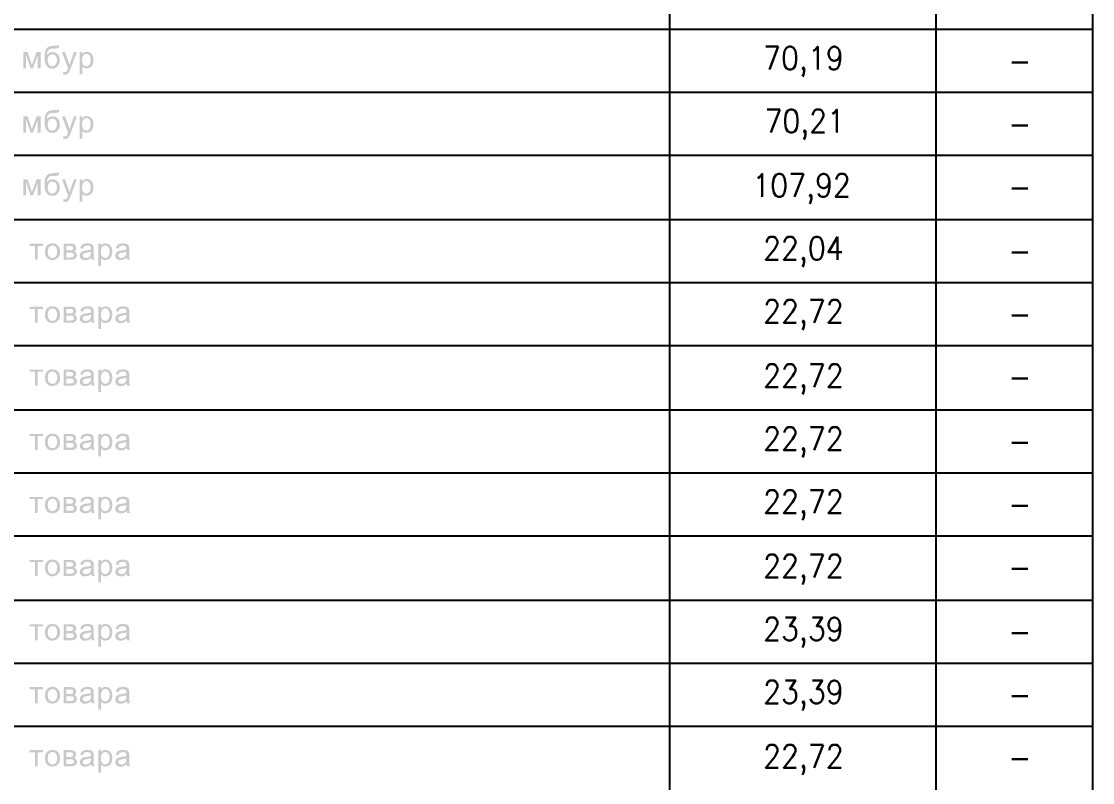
# Model space of a CAD drawing. Header units: millimetres. Extents: x 0 to 420, y 0 to 297.
# Drawn here: x 43.82 to 77.68, y 149.05 to 173.1 of the extents above; entities that cross this region are included whole.
import ezdxf

# ---------------------------------------------------------------- set-up
doc = ezdxf.new("R2010")
doc.units = ezdxf.units.MM
doc.layers.get('0').update_dxf_attribs({"linetype": 'CONTINUOUS'})
doc.styles.get("Standard").update_dxf_attribs({"font": 'STANDARD'})

msp = doc.modelspace()

# ---------------------------------------------------------------- hatches: boundary and pattern name
at = {"true_color": 0x0000fb}
h = msp.add_hatch(color=0, dxfattribs=at)
h.paths.add_polyline_path([(44.951553, 172.343079), (45.028172, 172.342528), (45.005021, 172.270319), (44.959821, 172.244411), (44.918755, 172.240208), (44.851232, 172.238899), (44.760763, 172.233594), (44.704608, 172.217953), (44.648384, 172.151256), (44.629092, 172.034398), (44.705711, 172.107159), (44.804929, 172.131412), (44.89712, 172.114049), (44.971948, 172.061959), (45.021557, 171.980517), (45.038094, 171.875097), (45.02955, 171.793242), (45.004469, 171.727923), (44.925646, 171.639177), (44.871489, 171.615613), (44.801622, 171.607758), (44.72018, 171.618093), (44.659409, 171.649099), (44.582238, 171.756035), (44.561912, 171.8454), (44.555229, 171.983135), (44.572248, 172.152703), (44.62358, 172.256538), (44.710809, 172.309386), (44.835246, 172.327094), (44.904699, 172.327645), (44.936119, 172.32985)], flags=0)
h.paths.add_polyline_path([(44.947143, 171.877302), (44.937635, 171.949925), (44.909109, 172.008491), (44.863565, 172.046939), (44.802725, 172.059754), (44.738577, 172.046181), (44.691379, 172.005735), (44.661889, 171.942414), (44.652243, 171.861317), (44.662992, 171.782424), (44.695238, 171.724615), (44.743538, 171.689407), (44.802173, 171.677762), (44.860533, 171.691405), (44.906904, 171.732332), (44.936946, 171.795929)], flags=0)
for points in [[(43.88435, 172.131412), (44.019398, 172.131412), (44.153895, 171.721859), (44.303274, 172.131412), (44.4284, 172.131412), (44.4284, 171.619333), (44.341308, 171.619333), (44.341308, 172.031642), (44.189723, 171.619333), (44.112002, 171.619333), (43.969237, 172.051486), (43.969237, 171.619333), (43.88435, 171.619333)], [(45.150798, 171.421998), (45.141427, 171.503578), (45.191036, 171.495861), (45.236787, 171.505783), (45.26545, 171.532241), (45.276268, 171.555255), (45.29246, 171.597285), (45.300177, 171.618231), (45.105598, 172.131412), (45.199304, 172.131412), (45.305689, 171.834859), (45.34262, 171.716347), (45.378449, 171.833205), (45.488141, 172.131412), (45.574682, 172.131412), (45.380103, 171.610514), (45.35206, 171.539338), (45.331045, 171.494207), (45.278128, 171.431369), (45.207021, 171.411525)], [(43.88435, 170.099412), (44.019398, 170.099412), (44.153895, 169.689859), (44.303274, 170.099412), (44.4284, 170.099412), (44.4284, 169.587333), (44.341308, 169.587333), (44.341308, 169.999642), (44.189723, 169.587333), (44.112002, 169.587333), (43.969237, 170.019486), (43.969237, 169.587333), (43.88435, 169.587333)], [(45.150798, 169.389998), (45.141427, 169.471578), (45.191036, 169.463861), (45.236787, 169.473783), (45.26545, 169.500241), (45.276268, 169.523255), (45.29246, 169.565285), (45.300177, 169.586231), (45.105598, 170.099412), (45.199304, 170.099412), (45.305689, 169.802859), (45.34262, 169.684347), (45.378449, 169.801205), (45.488141, 170.099412), (45.574682, 170.099412), (45.380103, 169.578514), (45.35206, 169.507338), (45.331045, 169.462207), (45.278128, 169.399369), (45.207021, 169.379525)], [(43.88435, 168.109746), (44.019398, 168.109746), (44.153895, 167.700193), (44.303274, 168.109746), (44.4284, 168.109746), (44.4284, 167.597667), (44.341308, 167.597667), (44.341308, 168.009976), (44.189723, 167.597667), (44.112002, 167.597667), (43.969237, 168.029819), (43.969237, 167.597667), (43.88435, 167.597667)], [(45.150798, 167.400332), (45.141427, 167.481911), (45.191036, 167.474194), (45.236787, 167.484116), (45.26545, 167.510575), (45.276268, 167.533588), (45.29246, 167.575618), (45.300177, 167.596564), (45.105598, 168.109746), (45.199304, 168.109746), (45.305689, 167.813192), (45.34262, 167.694681), (45.378449, 167.811538), (45.488141, 168.109746), (45.574682, 168.109746), (45.380103, 167.588847), (45.35206, 167.517672), (45.331045, 167.472541), (45.278128, 167.409702), (45.207021, 167.389859)], [(44.088073, 166.077746), (44.504241, 166.077746), (44.504241, 166.006088), (44.339428, 166.006088), (44.339428, 165.565667), (44.253438, 165.565667), (44.253438, 166.006088), (44.088073, 166.006088)], [(44.088073, 164.088079), (44.504241, 164.088079), (44.504241, 164.016421), (44.339428, 164.016421), (44.339428, 163.576), (44.253438, 163.576), (44.253438, 164.016421), (44.088073, 164.016421)], [(44.088073, 162.098412), (44.504241, 162.098412), (44.504241, 162.026754), (44.339428, 162.026754), (44.339428, 161.586333), (44.253438, 161.586333), (44.253438, 162.026754), (44.088073, 162.026754)], [(44.088073, 160.066412), (44.504241, 160.066412), (44.504241, 159.994754), (44.339428, 159.994754), (44.339428, 159.554333), (44.253438, 159.554333), (44.253438, 159.994754), (44.088073, 159.994754)], [(44.088073, 158.076746), (44.504241, 158.076746), (44.504241, 158.005088), (44.339428, 158.005088), (44.339428, 157.564667), (44.253438, 157.564667), (44.253438, 158.005088), (44.088073, 158.005088)], [(44.088073, 156.087079), (44.504241, 156.087079), (44.504241, 156.015421), (44.339428, 156.015421), (44.339428, 155.575), (44.253438, 155.575), (44.253438, 156.015421), (44.088073, 156.015421)], [(44.088073, 154.055079), (44.504241, 154.055079), (44.504241, 153.983421), (44.339428, 153.983421), (44.339428, 153.543), (44.253438, 153.543), (44.253438, 153.983421), (44.088073, 153.983421)], [(44.088073, 152.065412), (44.504241, 152.065412), (44.504241, 151.993754), (44.339428, 151.993754), (44.339428, 151.553333), (44.253438, 151.553333), (44.253438, 151.993754), (44.088073, 151.993754)], [(44.088073, 150.075746), (44.504241, 150.075746), (44.504241, 150.004088), (44.339428, 150.004088), (44.339428, 149.563667), (44.253438, 149.563667), (44.253438, 150.004088), (44.088073, 150.004088)]]:
    msp.add_hatch(color=0, dxfattribs=at).paths.add_polyline_path(points, flags=0)
h = msp.add_hatch(color=0, dxfattribs=at)
h.paths.add_polyline_path([(45.659439, 171.423101), (45.659439, 172.131412), (45.738814, 172.131412), (45.738814, 172.065266), (45.801652, 172.123144), (45.887091, 172.142988), (46.002846, 172.109364), (46.078362, 172.014003), (46.104269, 171.879507), (46.076157, 171.737845), (46.0415, 171.682172), (45.994026, 171.641382), (45.881027, 171.607758), (45.802755, 171.625948), (45.746531, 171.67225), (45.746531, 171.423101)], flags=0)
h.paths.add_polyline_path([(45.738262, 171.872341), (45.748184, 171.786283), (45.77795, 171.726269), (45.822116, 171.69106), (45.874964, 171.679416), (45.928707, 171.691474), (45.974183, 171.727923), (46.005188, 171.790348), (46.015524, 171.880058), (46.005326, 171.96529), (45.975285, 172.02613), (45.930981, 172.062855), (45.878822, 172.075188), (45.826664, 172.062097), (45.780706, 172.023374), (45.748736, 171.95964)], flags=0)
h = msp.add_hatch(color=0, dxfattribs=at)
h.paths.add_polyline_path([(44.951553, 170.311079), (45.028172, 170.310528), (45.005021, 170.238319), (44.959821, 170.212411), (44.918755, 170.208208), (44.851232, 170.206899), (44.760763, 170.201594), (44.704608, 170.185953), (44.648384, 170.119256), (44.629092, 170.002398), (44.705711, 170.075159), (44.804929, 170.099412), (44.89712, 170.082049), (44.971948, 170.029959), (45.021557, 169.948517), (45.038094, 169.843097), (45.02955, 169.761242), (45.004469, 169.695923), (44.925646, 169.607177), (44.871489, 169.583613), (44.801622, 169.575758), (44.72018, 169.586093), (44.659409, 169.617099), (44.582238, 169.724035), (44.561912, 169.8134), (44.555229, 169.951135), (44.572248, 170.120703), (44.62358, 170.224538), (44.710809, 170.277386), (44.835246, 170.295094), (44.904699, 170.295645), (44.936119, 170.29785)], flags=0)
h.paths.add_polyline_path([(44.947143, 169.845302), (44.937635, 169.917925), (44.909109, 169.976491), (44.863565, 170.014939), (44.802725, 170.027754), (44.738577, 170.014181), (44.691379, 169.973735), (44.661889, 169.910414), (44.652243, 169.829317), (44.662992, 169.750424), (44.695238, 169.692615), (44.743538, 169.657407), (44.802173, 169.645762), (44.860533, 169.659405), (44.906904, 169.700332), (44.936946, 169.763929)], flags=0)
h = msp.add_hatch(color=0, dxfattribs=at)
h.paths.add_polyline_path([(45.659439, 169.391101), (45.659439, 170.099412), (45.738814, 170.099412), (45.738814, 170.033266), (45.801652, 170.091144), (45.887091, 170.110988), (46.002846, 170.077364), (46.078362, 169.982003), (46.104269, 169.847507), (46.076157, 169.705845), (46.0415, 169.650172), (45.994026, 169.609382), (45.881027, 169.575758), (45.802755, 169.593948), (45.746531, 169.64025), (45.746531, 169.391101)], flags=0)
h.paths.add_polyline_path([(45.738262, 169.840341), (45.748184, 169.754283), (45.77795, 169.694269), (45.822116, 169.65906), (45.874964, 169.647416), (45.928707, 169.659474), (45.974183, 169.695923), (46.005188, 169.758348), (46.015524, 169.848058), (46.005326, 169.93329), (45.975285, 169.99413), (45.930981, 170.030855), (45.878822, 170.043188), (45.826664, 170.030097), (45.780706, 169.991374), (45.748736, 169.92764)], flags=0)
h = msp.add_hatch(color=0, dxfattribs=at)
h.paths.add_polyline_path([(44.951553, 168.321412), (45.028172, 168.320861), (45.005021, 168.248652), (44.959821, 168.222745), (44.918755, 168.218542), (44.851232, 168.217233), (44.760763, 168.211927), (44.704608, 168.196286), (44.648384, 168.129589), (44.629092, 168.012732), (44.705711, 168.085492), (44.804929, 168.109746), (44.89712, 168.092382), (44.971948, 168.040293), (45.021557, 167.95885), (45.038094, 167.853431), (45.02955, 167.771575), (45.004469, 167.706256), (44.925646, 167.61751), (44.871489, 167.593946), (44.801622, 167.586091), (44.72018, 167.596426), (44.659409, 167.627432), (44.582238, 167.734368), (44.561912, 167.823734), (44.555229, 167.961469), (44.572248, 168.131036), (44.62358, 168.234872), (44.710809, 168.287719), (44.835246, 168.305427), (44.904699, 168.305978), (44.936119, 168.308183)], flags=0)
h.paths.add_polyline_path([(44.947143, 167.855635), (44.937635, 167.928258), (44.909109, 167.986825), (44.863565, 168.025272), (44.802725, 168.038088), (44.738577, 168.024514), (44.691379, 167.984069), (44.661889, 167.920748), (44.652243, 167.83965), (44.662992, 167.760757), (44.695238, 167.702949), (44.743538, 167.66774), (44.802173, 167.656095), (44.860533, 167.669738), (44.906904, 167.710666), (44.936946, 167.774262)], flags=0)
h = msp.add_hatch(color=0, dxfattribs=at)
h.paths.add_polyline_path([(45.659439, 167.401434), (45.659439, 168.109746), (45.738814, 168.109746), (45.738814, 168.0436), (45.801652, 168.101477), (45.887091, 168.121321), (46.002846, 168.087697), (46.078362, 167.992337), (46.104269, 167.85784), (46.076157, 167.716178), (46.0415, 167.660505), (45.994026, 167.619715), (45.881027, 167.586091), (45.802755, 167.604281), (45.746531, 167.650583), (45.746531, 167.401434)], flags=0)
h.paths.add_polyline_path([(45.738262, 167.850674), (45.748184, 167.764616), (45.77795, 167.704602), (45.822116, 167.669394), (45.874964, 167.657749), (45.928707, 167.669807), (45.974183, 167.706256), (46.005188, 167.768681), (46.015524, 167.858391), (46.005326, 167.943623), (45.975285, 168.004464), (45.930981, 168.041188), (45.878822, 168.053522), (45.826664, 168.04043), (45.780706, 168.001707), (45.748736, 167.937973)], flags=0)
h = msp.add_hatch(color=0, dxfattribs=at)
h.paths.add_polyline_path([(44.565337, 165.821982), (44.584905, 165.945661), (44.644161, 166.032546), (44.717404, 166.07499), (44.805116, 166.089321), (44.901096, 166.071958), (44.977646, 166.019868), (45.028013, 165.93753), (45.044894, 165.829148), (45.037453, 165.740402), (45.015129, 165.673154), (44.929139, 165.58551), (44.805116, 165.554091), (44.707964, 165.571179), (44.631483, 165.622993), (44.581874, 165.706984)], flags=0)
h.paths.add_polyline_path([(44.654083, 165.821982), (44.664831, 165.73551), (44.697078, 165.674256), (44.745516, 165.637807), (44.805116, 165.625749), (44.864234, 165.637876), (44.912603, 165.674807), (44.944849, 165.73675), (44.955597, 165.824738), (44.944849, 165.907834), (44.912603, 165.968605), (44.864234, 166.00533), (44.805116, 166.017663), (44.745516, 166.00533), (44.697078, 165.968605), (44.664831, 165.907489)], flags=0)
h = msp.add_hatch(color=0, dxfattribs=at)
h.paths.add_polyline_path([(45.159177, 166.077746), (45.359268, 166.077746), (45.423416, 166.074576), (45.46896, 166.065619), (45.530696, 166.020419), (45.556603, 165.942147), (45.541169, 165.877655), (45.49597, 165.832455), (45.555501, 165.787255), (45.579754, 165.708983), (45.564114, 165.645455), (45.527389, 165.600944), (45.469511, 165.574417), (45.390136, 165.565667), (45.159177, 165.565667)], flags=0)
h.paths.add_polyline_path([(45.246269, 165.86222), (45.338873, 165.86222), (45.41439, 165.867733), (45.451872, 165.891435), (45.468409, 165.933878), (45.439746, 165.990102), (45.400816, 166.002022), (45.341629, 166.006088), (45.246269, 166.006088)], flags=0)
h.paths.add_polyline_path([(45.246269, 165.637325), (45.360371, 165.637325), (45.422451, 165.641528), (45.461794, 165.654412), (45.490457, 165.713392), (45.474472, 165.758592), (45.433131, 165.785602), (45.351, 165.791114), (45.246269, 165.791114)], flags=0)
h = msp.add_hatch(color=0, dxfattribs=at)
h.paths.add_polyline_path([(46.029293, 165.629056), (45.936137, 165.570628), (45.840226, 165.554091), (45.765536, 165.564426), (45.71069, 165.595432), (45.676722, 165.642286), (45.665491, 165.700714), (45.682578, 165.769065), (45.727227, 165.819226), (45.790065, 165.847889), (45.867235, 165.861118), (45.958048, 165.874347), (46.021576, 165.890884), (46.022127, 165.913484), (46.015995, 165.958614), (45.997873, 165.988449), (45.956119, 166.010291), (45.898655, 166.017663), (45.808255, 165.996166), (45.765261, 165.920098), (45.680373, 165.931674), (45.718407, 166.019868), (45.795026, 166.071131), (45.911333, 166.089321), (46.017717, 166.073887), (46.078351, 166.034751), (46.10536, 165.976322), (46.10977, 165.895845), (46.10977, 165.780089), (46.111079, 165.681353), (46.115282, 165.626852), (46.137331, 165.565667), (46.04638, 165.565667)], flags=0)
h.paths.add_polyline_path([(46.021576, 165.822533), (45.962527, 165.804618), (45.879913, 165.790011), (45.804397, 165.772372), (45.770222, 165.74426), (45.758095, 165.702919), (45.784002, 165.645042), (45.861172, 165.621891), (45.950469, 165.643939), (46.007795, 165.704022), (46.021576, 165.791114)], flags=0)
h = msp.add_hatch(color=0, dxfattribs=at)
h.paths.add_polyline_path([(46.256023, 165.369434), (46.256023, 166.077746), (46.335398, 166.077746), (46.335398, 166.0116), (46.398237, 166.069477), (46.483675, 166.089321), (46.599431, 166.055697), (46.674947, 165.960337), (46.700854, 165.82584), (46.672742, 165.684178), (46.638085, 165.628505), (46.590611, 165.587715), (46.477612, 165.554091), (46.399339, 165.572281), (46.343115, 165.618583), (46.343115, 165.369434)], flags=0)
h.paths.add_polyline_path([(46.334847, 165.818674), (46.344769, 165.732616), (46.374535, 165.672602), (46.418701, 165.637394), (46.471549, 165.625749), (46.525292, 165.637807), (46.570767, 165.674256), (46.601773, 165.736681), (46.612108, 165.826391), (46.601911, 165.911623), (46.57187, 165.972464), (46.527566, 166.009188), (46.475407, 166.021522), (46.423248, 166.00843), (46.377291, 165.969707), (46.34532, 165.905973)], flags=0)
h = msp.add_hatch(color=0, dxfattribs=at)
h.paths.add_polyline_path([(47.151929, 165.629056), (47.058774, 165.570628), (46.962863, 165.554091), (46.888173, 165.564426), (46.833327, 165.595432), (46.799358, 165.642286), (46.788127, 165.700714), (46.805215, 165.769065), (46.849863, 165.819226), (46.912702, 165.847889), (46.989872, 165.861118), (47.080685, 165.874347), (47.144212, 165.890884), (47.144764, 165.913484), (47.138631, 165.958614), (47.12051, 165.988449), (47.078756, 166.010291), (47.021291, 166.017663), (46.930892, 165.996166), (46.887897, 165.920098), (46.80301, 165.931674), (46.841044, 166.019868), (46.917663, 166.071131), (47.033969, 166.089321), (47.140354, 166.073887), (47.200988, 166.034751), (47.227997, 165.976322), (47.232407, 165.895845), (47.232407, 165.780089), (47.233716, 165.681353), (47.237919, 165.626852), (47.259968, 165.565667), (47.169017, 165.565667)], flags=0)
h.paths.add_polyline_path([(47.144212, 165.822533), (47.085163, 165.804618), (47.00255, 165.790011), (46.927034, 165.772372), (46.892858, 165.74426), (46.880731, 165.702919), (46.906639, 165.645042), (46.983809, 165.621891), (47.073106, 165.643939), (47.130432, 165.704022), (47.144212, 165.791114)], flags=0)
h = msp.add_hatch(color=0, dxfattribs=at)
h.paths.add_polyline_path([(44.565337, 163.832315), (44.584905, 163.955994), (44.644161, 164.042879), (44.717404, 164.085323), (44.805116, 164.099655), (44.901096, 164.082291), (44.977646, 164.030201), (45.028013, 163.947864), (45.044894, 163.839481), (45.037453, 163.750735), (45.015129, 163.683487), (44.929139, 163.595844), (44.805116, 163.564424), (44.707964, 163.581512), (44.631483, 163.633326), (44.581874, 163.717318)], flags=0)
h.paths.add_polyline_path([(44.654083, 163.832315), (44.664831, 163.745843), (44.697078, 163.684589), (44.745516, 163.64814), (44.805116, 163.636082), (44.864234, 163.648209), (44.912603, 163.685141), (44.944849, 163.747083), (44.955597, 163.835071), (44.944849, 163.918167), (44.912603, 163.978938), (44.864234, 164.015663), (44.805116, 164.027997), (44.745516, 164.015663), (44.697078, 163.978938), (44.664831, 163.917822)], flags=0)
h = msp.add_hatch(color=0, dxfattribs=at)
h.paths.add_polyline_path([(45.159177, 164.088079), (45.359268, 164.088079), (45.423416, 164.08491), (45.46896, 164.075952), (45.530696, 164.030753), (45.556603, 163.95248), (45.541169, 163.887988), (45.49597, 163.842788), (45.555501, 163.797589), (45.579754, 163.719316), (45.564114, 163.655788), (45.527389, 163.611278), (45.469511, 163.584751), (45.390136, 163.576), (45.159177, 163.576)], flags=0)
h.paths.add_polyline_path([(45.246269, 163.872554), (45.338873, 163.872554), (45.41439, 163.878066), (45.451872, 163.901768), (45.468409, 163.944212), (45.439746, 164.000436), (45.400816, 164.012356), (45.341629, 164.016421), (45.246269, 164.016421)], flags=0)
h.paths.add_polyline_path([(45.246269, 163.647658), (45.360371, 163.647658), (45.422451, 163.651861), (45.461794, 163.664746), (45.490457, 163.723726), (45.474472, 163.768925), (45.433131, 163.795935), (45.351, 163.801447), (45.246269, 163.801447)], flags=0)
h = msp.add_hatch(color=0, dxfattribs=at)
h.paths.add_polyline_path([(46.029293, 163.63939), (45.936137, 163.580961), (45.840226, 163.564424), (45.765536, 163.57476), (45.71069, 163.605766), (45.676722, 163.652619), (45.665491, 163.711048), (45.682578, 163.779398), (45.727227, 163.829559), (45.790065, 163.858222), (45.867235, 163.871451), (45.958048, 163.884681), (46.021576, 163.901217), (46.022127, 163.923817), (46.015995, 163.968948), (45.997873, 163.998782), (45.956119, 164.020624), (45.898655, 164.027997), (45.808255, 164.006499), (45.765261, 163.930431), (45.680373, 163.942007), (45.718407, 164.030201), (45.795026, 164.081464), (45.911333, 164.099655), (46.017717, 164.08422), (46.078351, 164.045084), (46.10536, 163.986655), (46.10977, 163.906178), (46.10977, 163.790423), (46.111079, 163.691686), (46.115282, 163.637185), (46.137331, 163.576), (46.04638, 163.576)], flags=0)
h.paths.add_polyline_path([(46.021576, 163.832866), (45.962527, 163.814952), (45.879913, 163.800345), (45.804397, 163.782706), (45.770222, 163.754594), (45.758095, 163.713253), (45.784002, 163.655375), (45.861172, 163.632224), (45.950469, 163.654273), (46.007795, 163.714355), (46.021576, 163.801447)], flags=0)
h = msp.add_hatch(color=0, dxfattribs=at)
h.paths.add_polyline_path([(46.256023, 163.379767), (46.256023, 164.088079), (46.335398, 164.088079), (46.335398, 164.021933), (46.398237, 164.079811), (46.483675, 164.099655), (46.599431, 164.06603), (46.674947, 163.97067), (46.700854, 163.836174), (46.672742, 163.694511), (46.638085, 163.638839), (46.590611, 163.598049), (46.477612, 163.564424), (46.399339, 163.582615), (46.343115, 163.628917), (46.343115, 163.379767)], flags=0)
h.paths.add_polyline_path([(46.334847, 163.829008), (46.344769, 163.742949), (46.374535, 163.682936), (46.418701, 163.647727), (46.471549, 163.636082), (46.525292, 163.64814), (46.570767, 163.684589), (46.601773, 163.747015), (46.612108, 163.836725), (46.601911, 163.921956), (46.57187, 163.982797), (46.527566, 164.019522), (46.475407, 164.031855), (46.423248, 164.018764), (46.377291, 163.980041), (46.34532, 163.916307)], flags=0)
h = msp.add_hatch(color=0, dxfattribs=at)
h.paths.add_polyline_path([(47.151929, 163.63939), (47.058774, 163.580961), (46.962863, 163.564424), (46.888173, 163.57476), (46.833327, 163.605766), (46.799358, 163.652619), (46.788127, 163.711048), (46.805215, 163.779398), (46.849863, 163.829559), (46.912702, 163.858222), (46.989872, 163.871451), (47.080685, 163.884681), (47.144212, 163.901217), (47.144764, 163.923817), (47.138631, 163.968948), (47.12051, 163.998782), (47.078756, 164.020624), (47.021291, 164.027997), (46.930892, 164.006499), (46.887897, 163.930431), (46.80301, 163.942007), (46.841044, 164.030201), (46.917663, 164.081464), (47.033969, 164.099655), (47.140354, 164.08422), (47.200988, 164.045084), (47.227997, 163.986655), (47.232407, 163.906178), (47.232407, 163.790423), (47.233716, 163.691686), (47.237919, 163.637185), (47.259968, 163.576), (47.169017, 163.576)], flags=0)
h.paths.add_polyline_path([(47.144212, 163.832866), (47.085163, 163.814952), (47.00255, 163.800345), (46.927034, 163.782706), (46.892858, 163.754594), (46.880731, 163.713253), (46.906639, 163.655375), (46.983809, 163.632224), (47.073106, 163.654273), (47.130432, 163.714355), (47.144212, 163.801447)], flags=0)
h = msp.add_hatch(color=0, dxfattribs=at)
h.paths.add_polyline_path([(44.565337, 161.842648), (44.584905, 161.966327), (44.644161, 162.053213), (44.717404, 162.095656), (44.805116, 162.109988), (44.901096, 162.092625), (44.977646, 162.040535), (45.028013, 161.958197), (45.044894, 161.849814), (45.037453, 161.761069), (45.015129, 161.69382), (44.929139, 161.606177), (44.805116, 161.574758), (44.707964, 161.591845), (44.631483, 161.64366), (44.581874, 161.727651)], flags=0)
h.paths.add_polyline_path([(44.654083, 161.842648), (44.664831, 161.756177), (44.697078, 161.694923), (44.745516, 161.658474), (44.805116, 161.646416), (44.864234, 161.658543), (44.912603, 161.695474), (44.944849, 161.757417), (44.955597, 161.845405), (44.944849, 161.9285), (44.912603, 161.989272), (44.864234, 162.025996), (44.805116, 162.03833), (44.745516, 162.025996), (44.697078, 161.989272), (44.664831, 161.928156)], flags=0)
h = msp.add_hatch(color=0, dxfattribs=at)
h.paths.add_polyline_path([(45.159177, 162.098412), (45.359268, 162.098412), (45.423416, 162.095243), (45.46896, 162.086286), (45.530696, 162.041086), (45.556603, 161.962813), (45.541169, 161.898321), (45.49597, 161.853122), (45.555501, 161.807922), (45.579754, 161.729649), (45.564114, 161.666122), (45.527389, 161.621611), (45.469511, 161.595084), (45.390136, 161.586333), (45.159177, 161.586333)], flags=0)
h.paths.add_polyline_path([(45.246269, 161.882887), (45.338873, 161.882887), (45.41439, 161.888399), (45.451872, 161.912102), (45.468409, 161.954545), (45.439746, 162.010769), (45.400816, 162.022689), (45.341629, 162.026754), (45.246269, 162.026754)], flags=0)
h.paths.add_polyline_path([(45.246269, 161.657991), (45.360371, 161.657991), (45.422451, 161.662194), (45.461794, 161.675079), (45.490457, 161.734059), (45.474472, 161.779259), (45.433131, 161.806268), (45.351, 161.81178), (45.246269, 161.81178)], flags=0)
h = msp.add_hatch(color=0, dxfattribs=at)
h.paths.add_polyline_path([(46.029293, 161.649723), (45.936137, 161.591294), (45.840226, 161.574758), (45.765536, 161.585093), (45.71069, 161.616099), (45.676722, 161.662952), (45.665491, 161.721381), (45.682578, 161.789732), (45.727227, 161.839892), (45.790065, 161.868556), (45.867235, 161.881785), (45.958048, 161.895014), (46.021576, 161.91155), (46.022127, 161.93415), (46.015995, 161.979281), (45.997873, 162.009115), (45.956119, 162.030957), (45.898655, 162.03833), (45.808255, 162.016832), (45.765261, 161.940765), (45.680373, 161.95234), (45.718407, 162.040535), (45.795026, 162.091798), (45.911333, 162.109988), (46.017717, 162.094554), (46.078351, 162.055418), (46.10536, 161.996989), (46.10977, 161.916511), (46.10977, 161.800756), (46.111079, 161.70202), (46.115282, 161.647518), (46.137331, 161.586333), (46.04638, 161.586333)], flags=0)
h.paths.add_polyline_path([(46.021576, 161.8432), (45.962527, 161.825285), (45.879913, 161.810678), (45.804397, 161.793039), (45.770222, 161.764927), (45.758095, 161.723586), (45.784002, 161.665708), (45.861172, 161.642557), (45.950469, 161.664606), (46.007795, 161.724688), (46.021576, 161.81178)], flags=0)
h = msp.add_hatch(color=0, dxfattribs=at)
h.paths.add_polyline_path([(46.256023, 161.390101), (46.256023, 162.098412), (46.335398, 162.098412), (46.335398, 162.032266), (46.398237, 162.090144), (46.483675, 162.109988), (46.599431, 162.076364), (46.674947, 161.981003), (46.700854, 161.846507), (46.672742, 161.704845), (46.638085, 161.649172), (46.590611, 161.608382), (46.477612, 161.574758), (46.399339, 161.592948), (46.343115, 161.63925), (46.343115, 161.390101)], flags=0)
h.paths.add_polyline_path([(46.334847, 161.839341), (46.344769, 161.753283), (46.374535, 161.693269), (46.418701, 161.65806), (46.471549, 161.646416), (46.525292, 161.658474), (46.570767, 161.694923), (46.601773, 161.757348), (46.612108, 161.847058), (46.601911, 161.93229), (46.57187, 161.99313), (46.527566, 162.029855), (46.475407, 162.042188), (46.423248, 162.029097), (46.377291, 161.990374), (46.34532, 161.92664)], flags=0)
h = msp.add_hatch(color=0, dxfattribs=at)
h.paths.add_polyline_path([(47.151929, 161.649723), (47.058774, 161.591294), (46.962863, 161.574758), (46.888173, 161.585093), (46.833327, 161.616099), (46.799358, 161.662952), (46.788127, 161.721381), (46.805215, 161.789732), (46.849863, 161.839892), (46.912702, 161.868556), (46.989872, 161.881785), (47.080685, 161.895014), (47.144212, 161.91155), (47.144764, 161.93415), (47.138631, 161.979281), (47.12051, 162.009115), (47.078756, 162.030957), (47.021291, 162.03833), (46.930892, 162.016832), (46.887897, 161.940765), (46.80301, 161.95234), (46.841044, 162.040535), (46.917663, 162.091798), (47.033969, 162.109988), (47.140354, 162.094554), (47.200988, 162.055418), (47.227997, 161.996989), (47.232407, 161.916511), (47.232407, 161.800756), (47.233716, 161.70202), (47.237919, 161.647518), (47.259968, 161.586333), (47.169017, 161.586333)], flags=0)
h.paths.add_polyline_path([(47.144212, 161.8432), (47.085163, 161.825285), (47.00255, 161.810678), (46.927034, 161.793039), (46.892858, 161.764927), (46.880731, 161.723586), (46.906639, 161.665708), (46.983809, 161.642557), (47.073106, 161.664606), (47.130432, 161.724688), (47.144212, 161.81178)], flags=0)
h = msp.add_hatch(color=0, dxfattribs=at)
h.paths.add_polyline_path([(44.565337, 159.810648), (44.584905, 159.934327), (44.644161, 160.021213), (44.717404, 160.063656), (44.805116, 160.077988), (44.901096, 160.060625), (44.977646, 160.008535), (45.028013, 159.926197), (45.044894, 159.817814), (45.037453, 159.729069), (45.015129, 159.66182), (44.929139, 159.574177), (44.805116, 159.542758), (44.707964, 159.559845), (44.631483, 159.61166), (44.581874, 159.695651)], flags=0)
h.paths.add_polyline_path([(44.654083, 159.810648), (44.664831, 159.724177), (44.697078, 159.662923), (44.745516, 159.626474), (44.805116, 159.614416), (44.864234, 159.626543), (44.912603, 159.663474), (44.944849, 159.725417), (44.955597, 159.813405), (44.944849, 159.8965), (44.912603, 159.957272), (44.864234, 159.993996), (44.805116, 160.00633), (44.745516, 159.993996), (44.697078, 159.957272), (44.664831, 159.896156)], flags=0)
h = msp.add_hatch(color=0, dxfattribs=at)
h.paths.add_polyline_path([(45.159177, 160.066412), (45.359268, 160.066412), (45.423416, 160.063243), (45.46896, 160.054286), (45.530696, 160.009086), (45.556603, 159.930813), (45.541169, 159.866321), (45.49597, 159.821122), (45.555501, 159.775922), (45.579754, 159.697649), (45.564114, 159.634122), (45.527389, 159.589611), (45.469511, 159.563084), (45.390136, 159.554333), (45.159177, 159.554333)], flags=0)
h.paths.add_polyline_path([(45.246269, 159.850887), (45.338873, 159.850887), (45.41439, 159.856399), (45.451872, 159.880102), (45.468409, 159.922545), (45.439746, 159.978769), (45.400816, 159.990689), (45.341629, 159.994754), (45.246269, 159.994754)], flags=0)
h.paths.add_polyline_path([(45.246269, 159.625991), (45.360371, 159.625991), (45.422451, 159.630194), (45.461794, 159.643079), (45.490457, 159.702059), (45.474472, 159.747259), (45.433131, 159.774268), (45.351, 159.77978), (45.246269, 159.77978)], flags=0)
h = msp.add_hatch(color=0, dxfattribs=at)
h.paths.add_polyline_path([(46.029293, 159.617723), (45.936137, 159.559294), (45.840226, 159.542758), (45.765536, 159.553093), (45.71069, 159.584099), (45.676722, 159.630952), (45.665491, 159.689381), (45.682578, 159.757732), (45.727227, 159.807892), (45.790065, 159.836556), (45.867235, 159.849785), (45.958048, 159.863014), (46.021576, 159.87955), (46.022127, 159.90215), (46.015995, 159.947281), (45.997873, 159.977115), (45.956119, 159.998957), (45.898655, 160.00633), (45.808255, 159.984832), (45.765261, 159.908765), (45.680373, 159.92034), (45.718407, 160.008535), (45.795026, 160.059798), (45.911333, 160.077988), (46.017717, 160.062554), (46.078351, 160.023418), (46.10536, 159.964989), (46.10977, 159.884511), (46.10977, 159.768756), (46.111079, 159.67002), (46.115282, 159.615518), (46.137331, 159.554333), (46.04638, 159.554333)], flags=0)
h.paths.add_polyline_path([(46.021576, 159.8112), (45.962527, 159.793285), (45.879913, 159.778678), (45.804397, 159.761039), (45.770222, 159.732927), (45.758095, 159.691586), (45.784002, 159.633708), (45.861172, 159.610557), (45.950469, 159.632606), (46.007795, 159.692688), (46.021576, 159.77978)], flags=0)
h = msp.add_hatch(color=0, dxfattribs=at)
h.paths.add_polyline_path([(46.256023, 159.358101), (46.256023, 160.066412), (46.335398, 160.066412), (46.335398, 160.000266), (46.398237, 160.058144), (46.483675, 160.077988), (46.599431, 160.044364), (46.674947, 159.949003), (46.700854, 159.814507), (46.672742, 159.672845), (46.638085, 159.617172), (46.590611, 159.576382), (46.477612, 159.542758), (46.399339, 159.560948), (46.343115, 159.60725), (46.343115, 159.358101)], flags=0)
h.paths.add_polyline_path([(46.334847, 159.807341), (46.344769, 159.721283), (46.374535, 159.661269), (46.418701, 159.62606), (46.471549, 159.614416), (46.525292, 159.626474), (46.570767, 159.662923), (46.601773, 159.725348), (46.612108, 159.815058), (46.601911, 159.90029), (46.57187, 159.96113), (46.527566, 159.997855), (46.475407, 160.010188), (46.423248, 159.997097), (46.377291, 159.958374), (46.34532, 159.89464)], flags=0)
h = msp.add_hatch(color=0, dxfattribs=at)
h.paths.add_polyline_path([(47.151929, 159.617723), (47.058774, 159.559294), (46.962863, 159.542758), (46.888173, 159.553093), (46.833327, 159.584099), (46.799358, 159.630952), (46.788127, 159.689381), (46.805215, 159.757732), (46.849863, 159.807892), (46.912702, 159.836556), (46.989872, 159.849785), (47.080685, 159.863014), (47.144212, 159.87955), (47.144764, 159.90215), (47.138631, 159.947281), (47.12051, 159.977115), (47.078756, 159.998957), (47.021291, 160.00633), (46.930892, 159.984832), (46.887897, 159.908765), (46.80301, 159.92034), (46.841044, 160.008535), (46.917663, 160.059798), (47.033969, 160.077988), (47.140354, 160.062554), (47.200988, 160.023418), (47.227997, 159.964989), (47.232407, 159.884511), (47.232407, 159.768756), (47.233716, 159.67002), (47.237919, 159.615518), (47.259968, 159.554333), (47.169017, 159.554333)], flags=0)
h.paths.add_polyline_path([(47.144212, 159.8112), (47.085163, 159.793285), (47.00255, 159.778678), (46.927034, 159.761039), (46.892858, 159.732927), (46.880731, 159.691586), (46.906639, 159.633708), (46.983809, 159.610557), (47.073106, 159.632606), (47.130432, 159.692688), (47.144212, 159.77978)], flags=0)
h = msp.add_hatch(color=0, dxfattribs=at)
h.paths.add_polyline_path([(44.565337, 157.820982), (44.584905, 157.944661), (44.644161, 158.031546), (44.717404, 158.07399), (44.805116, 158.088321), (44.901096, 158.070958), (44.977646, 158.018868), (45.028013, 157.93653), (45.044894, 157.828148), (45.037453, 157.739402), (45.015129, 157.672154), (44.929139, 157.58451), (44.805116, 157.553091), (44.707964, 157.570179), (44.631483, 157.621993), (44.581874, 157.705984)], flags=0)
h.paths.add_polyline_path([(44.654083, 157.820982), (44.664831, 157.73451), (44.697078, 157.673256), (44.745516, 157.636807), (44.805116, 157.624749), (44.864234, 157.636876), (44.912603, 157.673807), (44.944849, 157.73575), (44.955597, 157.823738), (44.944849, 157.906834), (44.912603, 157.967605), (44.864234, 158.00433), (44.805116, 158.016663), (44.745516, 158.00433), (44.697078, 157.967605), (44.664831, 157.906489)], flags=0)
h = msp.add_hatch(color=0, dxfattribs=at)
h.paths.add_polyline_path([(45.159177, 158.076746), (45.359268, 158.076746), (45.423416, 158.073576), (45.46896, 158.064619), (45.530696, 158.019419), (45.556603, 157.941147), (45.541169, 157.876655), (45.49597, 157.831455), (45.555501, 157.786255), (45.579754, 157.707983), (45.564114, 157.644455), (45.527389, 157.599944), (45.469511, 157.573417), (45.390136, 157.564667), (45.159177, 157.564667)], flags=0)
h.paths.add_polyline_path([(45.246269, 157.86122), (45.338873, 157.86122), (45.41439, 157.866733), (45.451872, 157.890435), (45.468409, 157.932878), (45.439746, 157.989102), (45.400816, 158.001022), (45.341629, 158.005088), (45.246269, 158.005088)], flags=0)
h.paths.add_polyline_path([(45.246269, 157.636325), (45.360371, 157.636325), (45.422451, 157.640528), (45.461794, 157.653412), (45.490457, 157.712392), (45.474472, 157.757592), (45.433131, 157.784602), (45.351, 157.790114), (45.246269, 157.790114)], flags=0)
h = msp.add_hatch(color=0, dxfattribs=at)
h.paths.add_polyline_path([(46.029293, 157.628056), (45.936137, 157.569628), (45.840226, 157.553091), (45.765536, 157.563426), (45.71069, 157.594432), (45.676722, 157.641286), (45.665491, 157.699714), (45.682578, 157.768065), (45.727227, 157.818226), (45.790065, 157.846889), (45.867235, 157.860118), (45.958048, 157.873347), (46.021576, 157.889884), (46.022127, 157.912484), (46.015995, 157.957614), (45.997873, 157.987449), (45.956119, 158.009291), (45.898655, 158.016663), (45.808255, 157.995166), (45.765261, 157.919098), (45.680373, 157.930674), (45.718407, 158.018868), (45.795026, 158.070131), (45.911333, 158.088321), (46.017717, 158.072887), (46.078351, 158.033751), (46.10536, 157.975322), (46.10977, 157.894845), (46.10977, 157.779089), (46.111079, 157.680353), (46.115282, 157.625852), (46.137331, 157.564667), (46.04638, 157.564667)], flags=0)
h.paths.add_polyline_path([(46.021576, 157.821533), (45.962527, 157.803618), (45.879913, 157.789011), (45.804397, 157.771372), (45.770222, 157.74326), (45.758095, 157.701919), (45.784002, 157.644042), (45.861172, 157.620891), (45.950469, 157.642939), (46.007795, 157.703022), (46.021576, 157.790114)], flags=0)
h = msp.add_hatch(color=0, dxfattribs=at)
h.paths.add_polyline_path([(46.256023, 157.368434), (46.256023, 158.076746), (46.335398, 158.076746), (46.335398, 158.0106), (46.398237, 158.068477), (46.483675, 158.088321), (46.599431, 158.054697), (46.674947, 157.959337), (46.700854, 157.82484), (46.672742, 157.683178), (46.638085, 157.627505), (46.590611, 157.586715), (46.477612, 157.553091), (46.399339, 157.571281), (46.343115, 157.617583), (46.343115, 157.368434)], flags=0)
h.paths.add_polyline_path([(46.334847, 157.817674), (46.344769, 157.731616), (46.374535, 157.671602), (46.418701, 157.636394), (46.471549, 157.624749), (46.525292, 157.636807), (46.570767, 157.673256), (46.601773, 157.735681), (46.612108, 157.825391), (46.601911, 157.910623), (46.57187, 157.971464), (46.527566, 158.008188), (46.475407, 158.020522), (46.423248, 158.00743), (46.377291, 157.968707), (46.34532, 157.904973)], flags=0)
h = msp.add_hatch(color=0, dxfattribs=at)
h.paths.add_polyline_path([(47.151929, 157.628056), (47.058774, 157.569628), (46.962863, 157.553091), (46.888173, 157.563426), (46.833327, 157.594432), (46.799358, 157.641286), (46.788127, 157.699714), (46.805215, 157.768065), (46.849863, 157.818226), (46.912702, 157.846889), (46.989872, 157.860118), (47.080685, 157.873347), (47.144212, 157.889884), (47.144764, 157.912484), (47.138631, 157.957614), (47.12051, 157.987449), (47.078756, 158.009291), (47.021291, 158.016663), (46.930892, 157.995166), (46.887897, 157.919098), (46.80301, 157.930674), (46.841044, 158.018868), (46.917663, 158.070131), (47.033969, 158.088321), (47.140354, 158.072887), (47.200988, 158.033751), (47.227997, 157.975322), (47.232407, 157.894845), (47.232407, 157.779089), (47.233716, 157.680353), (47.237919, 157.625852), (47.259968, 157.564667), (47.169017, 157.564667)], flags=0)
h.paths.add_polyline_path([(47.144212, 157.821533), (47.085163, 157.803618), (47.00255, 157.789011), (46.927034, 157.771372), (46.892858, 157.74326), (46.880731, 157.701919), (46.906639, 157.644042), (46.983809, 157.620891), (47.073106, 157.642939), (47.130432, 157.703022), (47.144212, 157.790114)], flags=0)
h = msp.add_hatch(color=0, dxfattribs=at)
h.paths.add_polyline_path([(44.565337, 155.831315), (44.584905, 155.954994), (44.644161, 156.041879), (44.717404, 156.084323), (44.805116, 156.098655), (44.901096, 156.081291), (44.977646, 156.029201), (45.028013, 155.946864), (45.044894, 155.838481), (45.037453, 155.749735), (45.015129, 155.682487), (44.929139, 155.594844), (44.805116, 155.563424), (44.707964, 155.580512), (44.631483, 155.632326), (44.581874, 155.716318)], flags=0)
h.paths.add_polyline_path([(44.654083, 155.831315), (44.664831, 155.744843), (44.697078, 155.683589), (44.745516, 155.64714), (44.805116, 155.635082), (44.864234, 155.647209), (44.912603, 155.684141), (44.944849, 155.746083), (44.955597, 155.834071), (44.944849, 155.917167), (44.912603, 155.977938), (44.864234, 156.014663), (44.805116, 156.026997), (44.745516, 156.014663), (44.697078, 155.977938), (44.664831, 155.916822)], flags=0)
h = msp.add_hatch(color=0, dxfattribs=at)
h.paths.add_polyline_path([(45.159177, 156.087079), (45.359268, 156.087079), (45.423416, 156.08391), (45.46896, 156.074952), (45.530696, 156.029753), (45.556603, 155.95148), (45.541169, 155.886988), (45.49597, 155.841788), (45.555501, 155.796589), (45.579754, 155.718316), (45.564114, 155.654788), (45.527389, 155.610278), (45.469511, 155.583751), (45.390136, 155.575), (45.159177, 155.575)], flags=0)
h.paths.add_polyline_path([(45.246269, 155.871554), (45.338873, 155.871554), (45.41439, 155.877066), (45.451872, 155.900768), (45.468409, 155.943212), (45.439746, 155.999436), (45.400816, 156.011356), (45.341629, 156.015421), (45.246269, 156.015421)], flags=0)
h.paths.add_polyline_path([(45.246269, 155.646658), (45.360371, 155.646658), (45.422451, 155.650861), (45.461794, 155.663746), (45.490457, 155.722726), (45.474472, 155.767925), (45.433131, 155.794935), (45.351, 155.800447), (45.246269, 155.800447)], flags=0)
h = msp.add_hatch(color=0, dxfattribs=at)
h.paths.add_polyline_path([(46.029293, 155.63839), (45.936137, 155.579961), (45.840226, 155.563424), (45.765536, 155.57376), (45.71069, 155.604766), (45.676722, 155.651619), (45.665491, 155.710048), (45.682578, 155.778398), (45.727227, 155.828559), (45.790065, 155.857222), (45.867235, 155.870451), (45.958048, 155.883681), (46.021576, 155.900217), (46.022127, 155.922817), (46.015995, 155.967948), (45.997873, 155.997782), (45.956119, 156.019624), (45.898655, 156.026997), (45.808255, 156.005499), (45.765261, 155.929431), (45.680373, 155.941007), (45.718407, 156.029201), (45.795026, 156.080464), (45.911333, 156.098655), (46.017717, 156.08322), (46.078351, 156.044084), (46.10536, 155.985655), (46.10977, 155.905178), (46.10977, 155.789423), (46.111079, 155.690686), (46.115282, 155.636185), (46.137331, 155.575), (46.04638, 155.575)], flags=0)
h.paths.add_polyline_path([(46.021576, 155.831866), (45.962527, 155.813952), (45.879913, 155.799345), (45.804397, 155.781706), (45.770222, 155.753594), (45.758095, 155.712253), (45.784002, 155.654375), (45.861172, 155.631224), (45.950469, 155.653273), (46.007795, 155.713355), (46.021576, 155.800447)], flags=0)
h = msp.add_hatch(color=0, dxfattribs=at)
h.paths.add_polyline_path([(46.256023, 155.378767), (46.256023, 156.087079), (46.335398, 156.087079), (46.335398, 156.020933), (46.398237, 156.078811), (46.483675, 156.098655), (46.599431, 156.06503), (46.674947, 155.96967), (46.700854, 155.835174), (46.672742, 155.693511), (46.638085, 155.637839), (46.590611, 155.597049), (46.477612, 155.563424), (46.399339, 155.581615), (46.343115, 155.627917), (46.343115, 155.378767)], flags=0)
h.paths.add_polyline_path([(46.334847, 155.828008), (46.344769, 155.741949), (46.374535, 155.681936), (46.418701, 155.646727), (46.471549, 155.635082), (46.525292, 155.64714), (46.570767, 155.683589), (46.601773, 155.746015), (46.612108, 155.835725), (46.601911, 155.920956), (46.57187, 155.981797), (46.527566, 156.018522), (46.475407, 156.030855), (46.423248, 156.017764), (46.377291, 155.979041), (46.34532, 155.915307)], flags=0)
h = msp.add_hatch(color=0, dxfattribs=at)
h.paths.add_polyline_path([(47.151929, 155.63839), (47.058774, 155.579961), (46.962863, 155.563424), (46.888173, 155.57376), (46.833327, 155.604766), (46.799358, 155.651619), (46.788127, 155.710048), (46.805215, 155.778398), (46.849863, 155.828559), (46.912702, 155.857222), (46.989872, 155.870451), (47.080685, 155.883681), (47.144212, 155.900217), (47.144764, 155.922817), (47.138631, 155.967948), (47.12051, 155.997782), (47.078756, 156.019624), (47.021291, 156.026997), (46.930892, 156.005499), (46.887897, 155.929431), (46.80301, 155.941007), (46.841044, 156.029201), (46.917663, 156.080464), (47.033969, 156.098655), (47.140354, 156.08322), (47.200988, 156.044084), (47.227997, 155.985655), (47.232407, 155.905178), (47.232407, 155.789423), (47.233716, 155.690686), (47.237919, 155.636185), (47.259968, 155.575), (47.169017, 155.575)], flags=0)
h.paths.add_polyline_path([(47.144212, 155.831866), (47.085163, 155.813952), (47.00255, 155.799345), (46.927034, 155.781706), (46.892858, 155.753594), (46.880731, 155.712253), (46.906639, 155.654375), (46.983809, 155.631224), (47.073106, 155.653273), (47.130432, 155.713355), (47.144212, 155.800447)], flags=0)
h = msp.add_hatch(color=0, dxfattribs=at)
h.paths.add_polyline_path([(44.565337, 153.799315), (44.584905, 153.922994), (44.644161, 154.009879), (44.717404, 154.052323), (44.805116, 154.066655), (44.901096, 154.049291), (44.977646, 153.997201), (45.028013, 153.914864), (45.044894, 153.806481), (45.037453, 153.717735), (45.015129, 153.650487), (44.929139, 153.562844), (44.805116, 153.531424), (44.707964, 153.548512), (44.631483, 153.600326), (44.581874, 153.684318)], flags=0)
h.paths.add_polyline_path([(44.654083, 153.799315), (44.664831, 153.712843), (44.697078, 153.651589), (44.745516, 153.61514), (44.805116, 153.603082), (44.864234, 153.615209), (44.912603, 153.652141), (44.944849, 153.714083), (44.955597, 153.802071), (44.944849, 153.885167), (44.912603, 153.945938), (44.864234, 153.982663), (44.805116, 153.994997), (44.745516, 153.982663), (44.697078, 153.945938), (44.664831, 153.884822)], flags=0)
h = msp.add_hatch(color=0, dxfattribs=at)
h.paths.add_polyline_path([(45.159177, 154.055079), (45.359268, 154.055079), (45.423416, 154.05191), (45.46896, 154.042952), (45.530696, 153.997753), (45.556603, 153.91948), (45.541169, 153.854988), (45.49597, 153.809788), (45.555501, 153.764589), (45.579754, 153.686316), (45.564114, 153.622788), (45.527389, 153.578278), (45.469511, 153.551751), (45.390136, 153.543), (45.159177, 153.543)], flags=0)
h.paths.add_polyline_path([(45.246269, 153.839554), (45.338873, 153.839554), (45.41439, 153.845066), (45.451872, 153.868768), (45.468409, 153.911212), (45.439746, 153.967436), (45.400816, 153.979356), (45.341629, 153.983421), (45.246269, 153.983421)], flags=0)
h.paths.add_polyline_path([(45.246269, 153.614658), (45.360371, 153.614658), (45.422451, 153.618861), (45.461794, 153.631746), (45.490457, 153.690726), (45.474472, 153.735925), (45.433131, 153.762935), (45.351, 153.768447), (45.246269, 153.768447)], flags=0)
h = msp.add_hatch(color=0, dxfattribs=at)
h.paths.add_polyline_path([(46.029293, 153.60639), (45.936137, 153.547961), (45.840226, 153.531424), (45.765536, 153.54176), (45.71069, 153.572766), (45.676722, 153.619619), (45.665491, 153.678048), (45.682578, 153.746398), (45.727227, 153.796559), (45.790065, 153.825222), (45.867235, 153.838451), (45.958048, 153.851681), (46.021576, 153.868217), (46.022127, 153.890817), (46.015995, 153.935948), (45.997873, 153.965782), (45.956119, 153.987624), (45.898655, 153.994997), (45.808255, 153.973499), (45.765261, 153.897431), (45.680373, 153.909007), (45.718407, 153.997201), (45.795026, 154.048464), (45.911333, 154.066655), (46.017717, 154.05122), (46.078351, 154.012084), (46.10536, 153.953655), (46.10977, 153.873178), (46.10977, 153.757423), (46.111079, 153.658686), (46.115282, 153.604185), (46.137331, 153.543), (46.04638, 153.543)], flags=0)
h.paths.add_polyline_path([(46.021576, 153.799866), (45.962527, 153.781952), (45.879913, 153.767345), (45.804397, 153.749706), (45.770222, 153.721594), (45.758095, 153.680253), (45.784002, 153.622375), (45.861172, 153.599224), (45.950469, 153.621273), (46.007795, 153.681355), (46.021576, 153.768447)], flags=0)
h = msp.add_hatch(color=0, dxfattribs=at)
h.paths.add_polyline_path([(46.256023, 153.346767), (46.256023, 154.055079), (46.335398, 154.055079), (46.335398, 153.988933), (46.398237, 154.046811), (46.483675, 154.066655), (46.599431, 154.03303), (46.674947, 153.93767), (46.700854, 153.803174), (46.672742, 153.661511), (46.638085, 153.605839), (46.590611, 153.565049), (46.477612, 153.531424), (46.399339, 153.549615), (46.343115, 153.595917), (46.343115, 153.346767)], flags=0)
h.paths.add_polyline_path([(46.334847, 153.796008), (46.344769, 153.709949), (46.374535, 153.649936), (46.418701, 153.614727), (46.471549, 153.603082), (46.525292, 153.61514), (46.570767, 153.651589), (46.601773, 153.714015), (46.612108, 153.803725), (46.601911, 153.888956), (46.57187, 153.949797), (46.527566, 153.986522), (46.475407, 153.998855), (46.423248, 153.985764), (46.377291, 153.947041), (46.34532, 153.883307)], flags=0)
h = msp.add_hatch(color=0, dxfattribs=at)
h.paths.add_polyline_path([(47.151929, 153.60639), (47.058774, 153.547961), (46.962863, 153.531424), (46.888173, 153.54176), (46.833327, 153.572766), (46.799358, 153.619619), (46.788127, 153.678048), (46.805215, 153.746398), (46.849863, 153.796559), (46.912702, 153.825222), (46.989872, 153.838451), (47.080685, 153.851681), (47.144212, 153.868217), (47.144764, 153.890817), (47.138631, 153.935948), (47.12051, 153.965782), (47.078756, 153.987624), (47.021291, 153.994997), (46.930892, 153.973499), (46.887897, 153.897431), (46.80301, 153.909007), (46.841044, 153.997201), (46.917663, 154.048464), (47.033969, 154.066655), (47.140354, 154.05122), (47.200988, 154.012084), (47.227997, 153.953655), (47.232407, 153.873178), (47.232407, 153.757423), (47.233716, 153.658686), (47.237919, 153.604185), (47.259968, 153.543), (47.169017, 153.543)], flags=0)
h.paths.add_polyline_path([(47.144212, 153.799866), (47.085163, 153.781952), (47.00255, 153.767345), (46.927034, 153.749706), (46.892858, 153.721594), (46.880731, 153.680253), (46.906639, 153.622375), (46.983809, 153.599224), (47.073106, 153.621273), (47.130432, 153.681355), (47.144212, 153.768447)], flags=0)
h = msp.add_hatch(color=0, dxfattribs=at)
h.paths.add_polyline_path([(44.565337, 151.809648), (44.584905, 151.933327), (44.644161, 152.020213), (44.717404, 152.062656), (44.805116, 152.076988), (44.901096, 152.059625), (44.977646, 152.007535), (45.028013, 151.925197), (45.044894, 151.816814), (45.037453, 151.728069), (45.015129, 151.66082), (44.929139, 151.573177), (44.805116, 151.541758), (44.707964, 151.558845), (44.631483, 151.61066), (44.581874, 151.694651)], flags=0)
h.paths.add_polyline_path([(44.654083, 151.809648), (44.664831, 151.723177), (44.697078, 151.661923), (44.745516, 151.625474), (44.805116, 151.613416), (44.864234, 151.625543), (44.912603, 151.662474), (44.944849, 151.724417), (44.955597, 151.812405), (44.944849, 151.8955), (44.912603, 151.956272), (44.864234, 151.992996), (44.805116, 152.00533), (44.745516, 151.992996), (44.697078, 151.956272), (44.664831, 151.895156)], flags=0)
h = msp.add_hatch(color=0, dxfattribs=at)
h.paths.add_polyline_path([(45.159177, 152.065412), (45.359268, 152.065412), (45.423416, 152.062243), (45.46896, 152.053286), (45.530696, 152.008086), (45.556603, 151.929813), (45.541169, 151.865321), (45.49597, 151.820122), (45.555501, 151.774922), (45.579754, 151.696649), (45.564114, 151.633122), (45.527389, 151.588611), (45.469511, 151.562084), (45.390136, 151.553333), (45.159177, 151.553333)], flags=0)
h.paths.add_polyline_path([(45.246269, 151.849887), (45.338873, 151.849887), (45.41439, 151.855399), (45.451872, 151.879102), (45.468409, 151.921545), (45.439746, 151.977769), (45.400816, 151.989689), (45.341629, 151.993754), (45.246269, 151.993754)], flags=0)
h.paths.add_polyline_path([(45.246269, 151.624991), (45.360371, 151.624991), (45.422451, 151.629194), (45.461794, 151.642079), (45.490457, 151.701059), (45.474472, 151.746259), (45.433131, 151.773268), (45.351, 151.77878), (45.246269, 151.77878)], flags=0)
h = msp.add_hatch(color=0, dxfattribs=at)
h.paths.add_polyline_path([(46.029293, 151.616723), (45.936137, 151.558294), (45.840226, 151.541758), (45.765536, 151.552093), (45.71069, 151.583099), (45.676722, 151.629952), (45.665491, 151.688381), (45.682578, 151.756732), (45.727227, 151.806892), (45.790065, 151.835556), (45.867235, 151.848785), (45.958048, 151.862014), (46.021576, 151.87855), (46.022127, 151.90115), (46.015995, 151.946281), (45.997873, 151.976115), (45.956119, 151.997957), (45.898655, 152.00533), (45.808255, 151.983832), (45.765261, 151.907765), (45.680373, 151.91934), (45.718407, 152.007535), (45.795026, 152.058798), (45.911333, 152.076988), (46.017717, 152.061554), (46.078351, 152.022418), (46.10536, 151.963989), (46.10977, 151.883511), (46.10977, 151.767756), (46.111079, 151.66902), (46.115282, 151.614518), (46.137331, 151.553333), (46.04638, 151.553333)], flags=0)
h.paths.add_polyline_path([(46.021576, 151.8102), (45.962527, 151.792285), (45.879913, 151.777678), (45.804397, 151.760039), (45.770222, 151.731927), (45.758095, 151.690586), (45.784002, 151.632708), (45.861172, 151.609557), (45.950469, 151.631606), (46.007795, 151.691688), (46.021576, 151.77878)], flags=0)
h = msp.add_hatch(color=0, dxfattribs=at)
h.paths.add_polyline_path([(46.256023, 151.357101), (46.256023, 152.065412), (46.335398, 152.065412), (46.335398, 151.999266), (46.398237, 152.057144), (46.483675, 152.076988), (46.599431, 152.043364), (46.674947, 151.948003), (46.700854, 151.813507), (46.672742, 151.671845), (46.638085, 151.616172), (46.590611, 151.575382), (46.477612, 151.541758), (46.399339, 151.559948), (46.343115, 151.60625), (46.343115, 151.357101)], flags=0)
h.paths.add_polyline_path([(46.334847, 151.806341), (46.344769, 151.720283), (46.374535, 151.660269), (46.418701, 151.62506), (46.471549, 151.613416), (46.525292, 151.625474), (46.570767, 151.661923), (46.601773, 151.724348), (46.612108, 151.814058), (46.601911, 151.89929), (46.57187, 151.96013), (46.527566, 151.996855), (46.475407, 152.009188), (46.423248, 151.996097), (46.377291, 151.957374), (46.34532, 151.89364)], flags=0)
h = msp.add_hatch(color=0, dxfattribs=at)
h.paths.add_polyline_path([(47.151929, 151.616723), (47.058774, 151.558294), (46.962863, 151.541758), (46.888173, 151.552093), (46.833327, 151.583099), (46.799358, 151.629952), (46.788127, 151.688381), (46.805215, 151.756732), (46.849863, 151.806892), (46.912702, 151.835556), (46.989872, 151.848785), (47.080685, 151.862014), (47.144212, 151.87855), (47.144764, 151.90115), (47.138631, 151.946281), (47.12051, 151.976115), (47.078756, 151.997957), (47.021291, 152.00533), (46.930892, 151.983832), (46.887897, 151.907765), (46.80301, 151.91934), (46.841044, 152.007535), (46.917663, 152.058798), (47.033969, 152.076988), (47.140354, 152.061554), (47.200988, 152.022418), (47.227997, 151.963989), (47.232407, 151.883511), (47.232407, 151.767756), (47.233716, 151.66902), (47.237919, 151.614518), (47.259968, 151.553333), (47.169017, 151.553333)], flags=0)
h.paths.add_polyline_path([(47.144212, 151.8102), (47.085163, 151.792285), (47.00255, 151.777678), (46.927034, 151.760039), (46.892858, 151.731927), (46.880731, 151.690586), (46.906639, 151.632708), (46.983809, 151.609557), (47.073106, 151.631606), (47.130432, 151.691688), (47.144212, 151.77878)], flags=0)
h = msp.add_hatch(color=0, dxfattribs=at)
h.paths.add_polyline_path([(44.565337, 149.819982), (44.584905, 149.943661), (44.644161, 150.030546), (44.717404, 150.07299), (44.805116, 150.087321), (44.901096, 150.069958), (44.977646, 150.017868), (45.028013, 149.93553), (45.044894, 149.827148), (45.037453, 149.738402), (45.015129, 149.671154), (44.929139, 149.58351), (44.805116, 149.552091), (44.707964, 149.569179), (44.631483, 149.620993), (44.581874, 149.704984)], flags=0)
h.paths.add_polyline_path([(44.654083, 149.819982), (44.664831, 149.73351), (44.697078, 149.672256), (44.745516, 149.635807), (44.805116, 149.623749), (44.864234, 149.635876), (44.912603, 149.672807), (44.944849, 149.73475), (44.955597, 149.822738), (44.944849, 149.905834), (44.912603, 149.966605), (44.864234, 150.00333), (44.805116, 150.015663), (44.745516, 150.00333), (44.697078, 149.966605), (44.664831, 149.905489)], flags=0)
h = msp.add_hatch(color=0, dxfattribs=at)
h.paths.add_polyline_path([(45.159177, 150.075746), (45.359268, 150.075746), (45.423416, 150.072576), (45.46896, 150.063619), (45.530696, 150.018419), (45.556603, 149.940147), (45.541169, 149.875655), (45.49597, 149.830455), (45.555501, 149.785255), (45.579754, 149.706983), (45.564114, 149.643455), (45.527389, 149.598944), (45.469511, 149.572417), (45.390136, 149.563667), (45.159177, 149.563667)], flags=0)
h.paths.add_polyline_path([(45.246269, 149.86022), (45.338873, 149.86022), (45.41439, 149.865733), (45.451872, 149.889435), (45.468409, 149.931878), (45.439746, 149.988102), (45.400816, 150.000022), (45.341629, 150.004088), (45.246269, 150.004088)], flags=0)
h.paths.add_polyline_path([(45.246269, 149.635325), (45.360371, 149.635325), (45.422451, 149.639528), (45.461794, 149.652412), (45.490457, 149.711392), (45.474472, 149.756592), (45.433131, 149.783602), (45.351, 149.789114), (45.246269, 149.789114)], flags=0)
h = msp.add_hatch(color=0, dxfattribs=at)
h.paths.add_polyline_path([(46.029293, 149.627056), (45.936137, 149.568628), (45.840226, 149.552091), (45.765536, 149.562426), (45.71069, 149.593432), (45.676722, 149.640286), (45.665491, 149.698714), (45.682578, 149.767065), (45.727227, 149.817226), (45.790065, 149.845889), (45.867235, 149.859118), (45.958048, 149.872347), (46.021576, 149.888884), (46.022127, 149.911484), (46.015995, 149.956614), (45.997873, 149.986449), (45.956119, 150.008291), (45.898655, 150.015663), (45.808255, 149.994166), (45.765261, 149.918098), (45.680373, 149.929674), (45.718407, 150.017868), (45.795026, 150.069131), (45.911333, 150.087321), (46.017717, 150.071887), (46.078351, 150.032751), (46.10536, 149.974322), (46.10977, 149.893845), (46.10977, 149.778089), (46.111079, 149.679353), (46.115282, 149.624852), (46.137331, 149.563667), (46.04638, 149.563667)], flags=0)
h.paths.add_polyline_path([(46.021576, 149.820533), (45.962527, 149.802618), (45.879913, 149.788011), (45.804397, 149.770372), (45.770222, 149.74226), (45.758095, 149.700919), (45.784002, 149.643042), (45.861172, 149.619891), (45.950469, 149.641939), (46.007795, 149.702022), (46.021576, 149.789114)], flags=0)
h = msp.add_hatch(color=0, dxfattribs=at)
h.paths.add_polyline_path([(46.256023, 149.367434), (46.256023, 150.075746), (46.335398, 150.075746), (46.335398, 150.0096), (46.398237, 150.067477), (46.483675, 150.087321), (46.599431, 150.053697), (46.674947, 149.958337), (46.700854, 149.82384), (46.672742, 149.682178), (46.638085, 149.626505), (46.590611, 149.585715), (46.477612, 149.552091), (46.399339, 149.570281), (46.343115, 149.616583), (46.343115, 149.367434)], flags=0)
h.paths.add_polyline_path([(46.334847, 149.816674), (46.344769, 149.730616), (46.374535, 149.670602), (46.418701, 149.635394), (46.471549, 149.623749), (46.525292, 149.635807), (46.570767, 149.672256), (46.601773, 149.734681), (46.612108, 149.824391), (46.601911, 149.909623), (46.57187, 149.970464), (46.527566, 150.007188), (46.475407, 150.019522), (46.423248, 150.00643), (46.377291, 149.967707), (46.34532, 149.903973)], flags=0)
h = msp.add_hatch(color=0, dxfattribs=at)
h.paths.add_polyline_path([(47.151929, 149.627056), (47.058774, 149.568628), (46.962863, 149.552091), (46.888173, 149.562426), (46.833327, 149.593432), (46.799358, 149.640286), (46.788127, 149.698714), (46.805215, 149.767065), (46.849863, 149.817226), (46.912702, 149.845889), (46.989872, 149.859118), (47.080685, 149.872347), (47.144212, 149.888884), (47.144764, 149.911484), (47.138631, 149.956614), (47.12051, 149.986449), (47.078756, 150.008291), (47.021291, 150.015663), (46.930892, 149.994166), (46.887897, 149.918098), (46.80301, 149.929674), (46.841044, 150.017868), (46.917663, 150.069131), (47.033969, 150.087321), (47.140354, 150.071887), (47.200988, 150.032751), (47.227997, 149.974322), (47.232407, 149.893845), (47.232407, 149.778089), (47.233716, 149.679353), (47.237919, 149.624852), (47.259968, 149.563667), (47.169017, 149.563667)], flags=0)
h.paths.add_polyline_path([(47.144212, 149.820533), (47.085163, 149.802618), (47.00255, 149.788011), (46.927034, 149.770372), (46.892858, 149.74226), (46.880731, 149.700919), (46.906639, 149.643042), (46.983809, 149.619891), (47.073106, 149.641939), (47.130432, 149.702022), (47.144212, 149.789114)], flags=0)

# ---------------------------------------------------------------- linework, layer by layer
at = {"color": 0, "true_color": 0x000007}
for points in [[(64.304333, 241.3), (64.304333, 34.586333)], [(72.728667, 241.3), (72.728667, 34.586333)], [(77.681667, 241.3), (77.681667, 34.586333)], [(28.913667, 172.847), (77.681667, 172.847)], [(28.913667, 170.857333), (77.681667, 170.857333)], [(28.913667, 168.867667), (77.681667, 168.867667)], [(28.913667, 166.835667), (77.681667, 166.835667)], [(28.913667, 164.846), (77.681667, 164.846)], [(28.913667, 162.856333), (77.681667, 162.856333)], [(28.913667, 160.824333), (77.681667, 160.824333)], [(28.913667, 158.834667), (77.681667, 158.834667)], [(28.913667, 156.845), (77.681667, 156.845)], [(28.913667, 154.813), (77.681667, 154.813)], [(28.913667, 152.823333), (77.681667, 152.823333)], [(28.913667, 150.833667), (77.681667, 150.833667)]]:
    msp.add_lwpolyline(points, dxfattribs=at)

# ---------------------------------------------------------------- texts
at = {"color": 0, "true_color": 0x0000fb, "char_height": 0.724708, "attachment_point": 1}
for s, insert, width in [('70,19', (67.267668, 172.301712), 2.1338625), ('-', (75.014663, 172.21704), 0.32209244), ('70,21', (67.31, 170.31204), 2.1338625), ('-', (75.014663, 170.227377), 0.32209244), ('107,92', (66.928998, 168.280045), 2.69752431), ('-', (75.014663, 168.237705), 0.32209244), ('22,04', (67.267668, 166.290373), 2.37543178), ('-', (75.014663, 166.20571), 0.32209244), ('22,72', (67.267668, 164.30071), 2.29490876), ('-', (75.014663, 164.216038), 0.32209244), ('22,72', (67.267668, 162.268706), 2.29490876), ('-', (75.014663, 162.226375), 0.32209244), ('22,72', (67.267668, 160.279043), 2.29490876), ('-', (75.014663, 160.194371), 0.32209244), ('22,72', (67.267668, 158.289371), 2.29490876), ('-', (75.014663, 158.204708), 0.32209244), ('22,72', (67.267668, 156.257377), 2.29490876), ('-', (75.014663, 156.215045), 0.32209244), ('23,39', (67.267668, 154.267705), 2.29490876), ('-', (75.014663, 154.183041), 0.32209244), ('23,39', (67.267668, 152.278041), 2.29490876), ('-', (75.014663, 152.193378), 0.32209244), ('22,72', (67.267668, 150.246038), 2.29490876), ('-', (75.014663, 150.203706), 0.32209244)]:
    msp.add_mtext(s, dxfattribs=dict(at, insert=insert, width=width))

doc.saveas('drawing.dxf')
